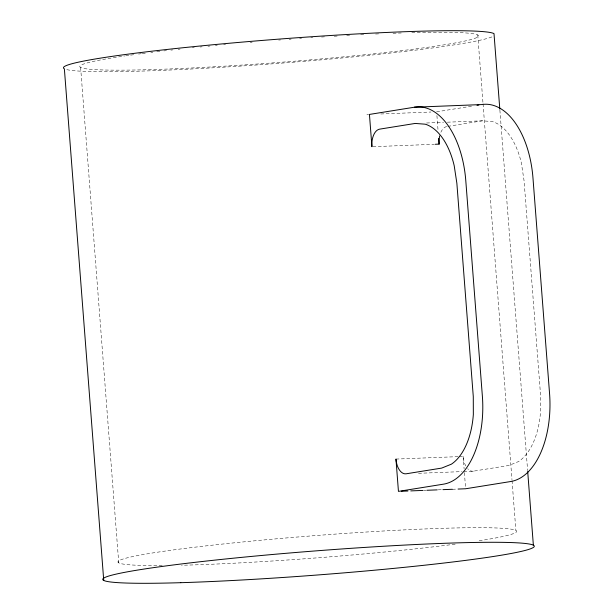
<?xml version="1.0" encoding="UTF-8"?>
<svg xmlns="http://www.w3.org/2000/svg" width="614" height="614" viewBox="0 0 614 614"><rect width="100%" height="100%" fill="white"/><g stroke="black" fill="none" stroke-linecap="round" stroke-linejoin="round"><path stroke-width="0.46" stroke-dasharray="3.07 2.3" d="M366.896 114.833L368.592 114.557M436.631 111.802L473.248 105.93M447.821 126.361L482.351 120.82L492.436 121.572A64.777 36.257 87.8 0 1 521.386 163.086L524.049 180.623L540.466 393.912L540.527 411.871A64.777 36.257 87.8 0 1 518.592 461.544L508.868 465.473L473.409 471.161L462.994 471.567M380.795 113.981L430.951 112.024M426.523 123L443.554 122.34M447.337 122.186L482.351 120.82M372.875 146.7L434.382 144.298M395.961 459.072L458.42 456.632M459.364 456.601L463.148 456.448A16.225 9.087 87.8 0 0 465.765 465.988M418.518 473.302L462.05 471.606M423.998 490.386L425.893 490.31M438.196 489.834L441.98 489.688M452.388 489.281L457.115 489.089M499.888 110.106L527.626 470.608M477.753 34.937L482.972 102.845M483.049 103.804L511.969 479.68M512.045 480.639L515.875 530.373M436.922 115.601L438.089 130.805M463.148 456.448L464.1 468.804M464.391 472.603L465.565 487.808M80.618 67.471L118.74 562.908M162.203 565.571A200.011 11.167 -4.4 0 1 179.457 549.123A200.011 11.167 -4.4 0 1 449.417 528.117A200.011 11.167 -4.4 0 1 477.193 541.064M455.166 544.158A200.011 11.167 -4.4 0 1 181.521 565.256M411.848 32.672A200.011 11.167 -4.4 0 1 430 46.963A200.011 11.167 -4.4 0 1 150.921 69.62A200.011 11.167 -4.4 0 1 124.627 55.989M125.716 55.828A200.011 11.167 -4.4 0 1 129.83 55.245M130.675 55.122A200.011 11.167 -4.4 0 1 134.996 54.531M138.572 54.047A200.011 11.167 -4.4 0 1 141.32 53.687M142.248 53.571A200.011 11.167 -4.4 0 1 146.976 52.965M150.852 52.482A200.011 11.167 -4.4 0 1 152.817 52.236M156.8 51.753A200.011 11.167 -4.4 0 1 159.824 51.392M163.907 50.908A200.011 11.167 -4.4 0 1 166.509 50.609M170.922 50.11A200.011 11.167 -4.4 0 1 172.718 49.903M178.183 49.297A200.011 11.167 -4.4 0 1 180.032 49.097M192.351 47.785A200.011 11.167 -4.4 0 1 194.277 47.585M200.118 46.994A200.011 11.167 -4.4 0 1 202.075 46.794M207.977 46.211A200.011 11.167 -4.4 0 1 209.957 46.012M215.376 45.49A200.011 11.167 -4.4 0 1 217.21 45.313M223.673 44.707A200.011 11.167 -4.4 0 1 225.538 44.538M250.22 42.351A200.011 11.167 -4.4 0 1 252.131 42.189M278.687 40.048A200.011 11.167 -4.4 0 1 280.59 39.902M289.179 39.258A200.011 11.167 -4.4 0 1 291.082 39.112M299.632 38.498A200.011 11.167 -4.4 0 1 301.52 38.367M310.884 37.723A200.011 11.167 -4.4 0 1 312.741 37.592M321.552 37.017A200.011 11.167 -4.4 0 1 324.491 36.825M334.239 36.218A200.011 11.167 -4.4 0 1 337.147 36.049M346.726 35.489A200.011 11.167 -4.4 0 1 349.558 35.328M360.664 34.737A200.011 11.167 -4.4 0 1 364.509 34.538M375.591 34.008A200.011 11.167 -4.4 0 1 380.542 33.785M393.021 33.279A200.011 11.167 -4.4 0 1 401.257 32.987M491.852 36.932A216.381 12.08 -4.4 0 1 276.968 63.488A216.381 12.08 -4.4 0 1 65.813 69.367M473.409 471.161A16.225 9.087 87.8 0 1 467.661 468.705M440.875 132.263A16.225 9.087 87.8 0 1 446.885 126.515"/><path stroke-width="0.92" d="M414.511 107.197L369.444 114.427L371.93 146.738A16.225 9.087 87.8 0 1 379.698 129.132L415.164 123.445L425.249 124.189A64.777 36.257 87.8 0 1 454.199 165.711L456.862 183.248L473.279 396.537L473.34 414.488A64.777 36.257 87.8 0 1 451.405 464.169L441.681 468.091L406.222 473.785A16.225 9.087 87.8 0 1 395.961 459.072L398.448 491.384L443.515 484.154A81.14 45.421 87.8 0 0 482.374 396.145L465.796 180.739A81.14 45.421 87.8 0 0 414.511 107.197L481.698 104.572A81.14 45.421 87.8 0 1 532.983 178.121L549.561 393.528A81.14 45.421 87.8 0 1 510.702 481.529L465.635 488.759L458.067 489.059M477.001 105.324L478.882 105.025M435.334 144.259L439.117 144.113A16.225 9.087 87.8 0 1 439.701 135.84M401.287 491.269L407.911 491.016M410.751 490.901L423.054 490.425M426.837 490.279L437.245 489.872M442.924 489.65L452.388 489.281M499.811 109.146L494.001 33.609A216.381 12.08 -4.4 0 0 259.208 40.677A216.381 12.08 -4.4 0 0 64.37 68.806L103.735 580.391M527.702 471.567L533.366 545.194M438.68 138.411L439.117 144.113M180.777 582.686A216.381 12.08 -4.4 0 0 531.217 548.517A216.381 12.08 -4.4 0 0 243.651 557.174A216.381 12.08 -4.4 0 0 180.777 582.686"/></g></svg>
